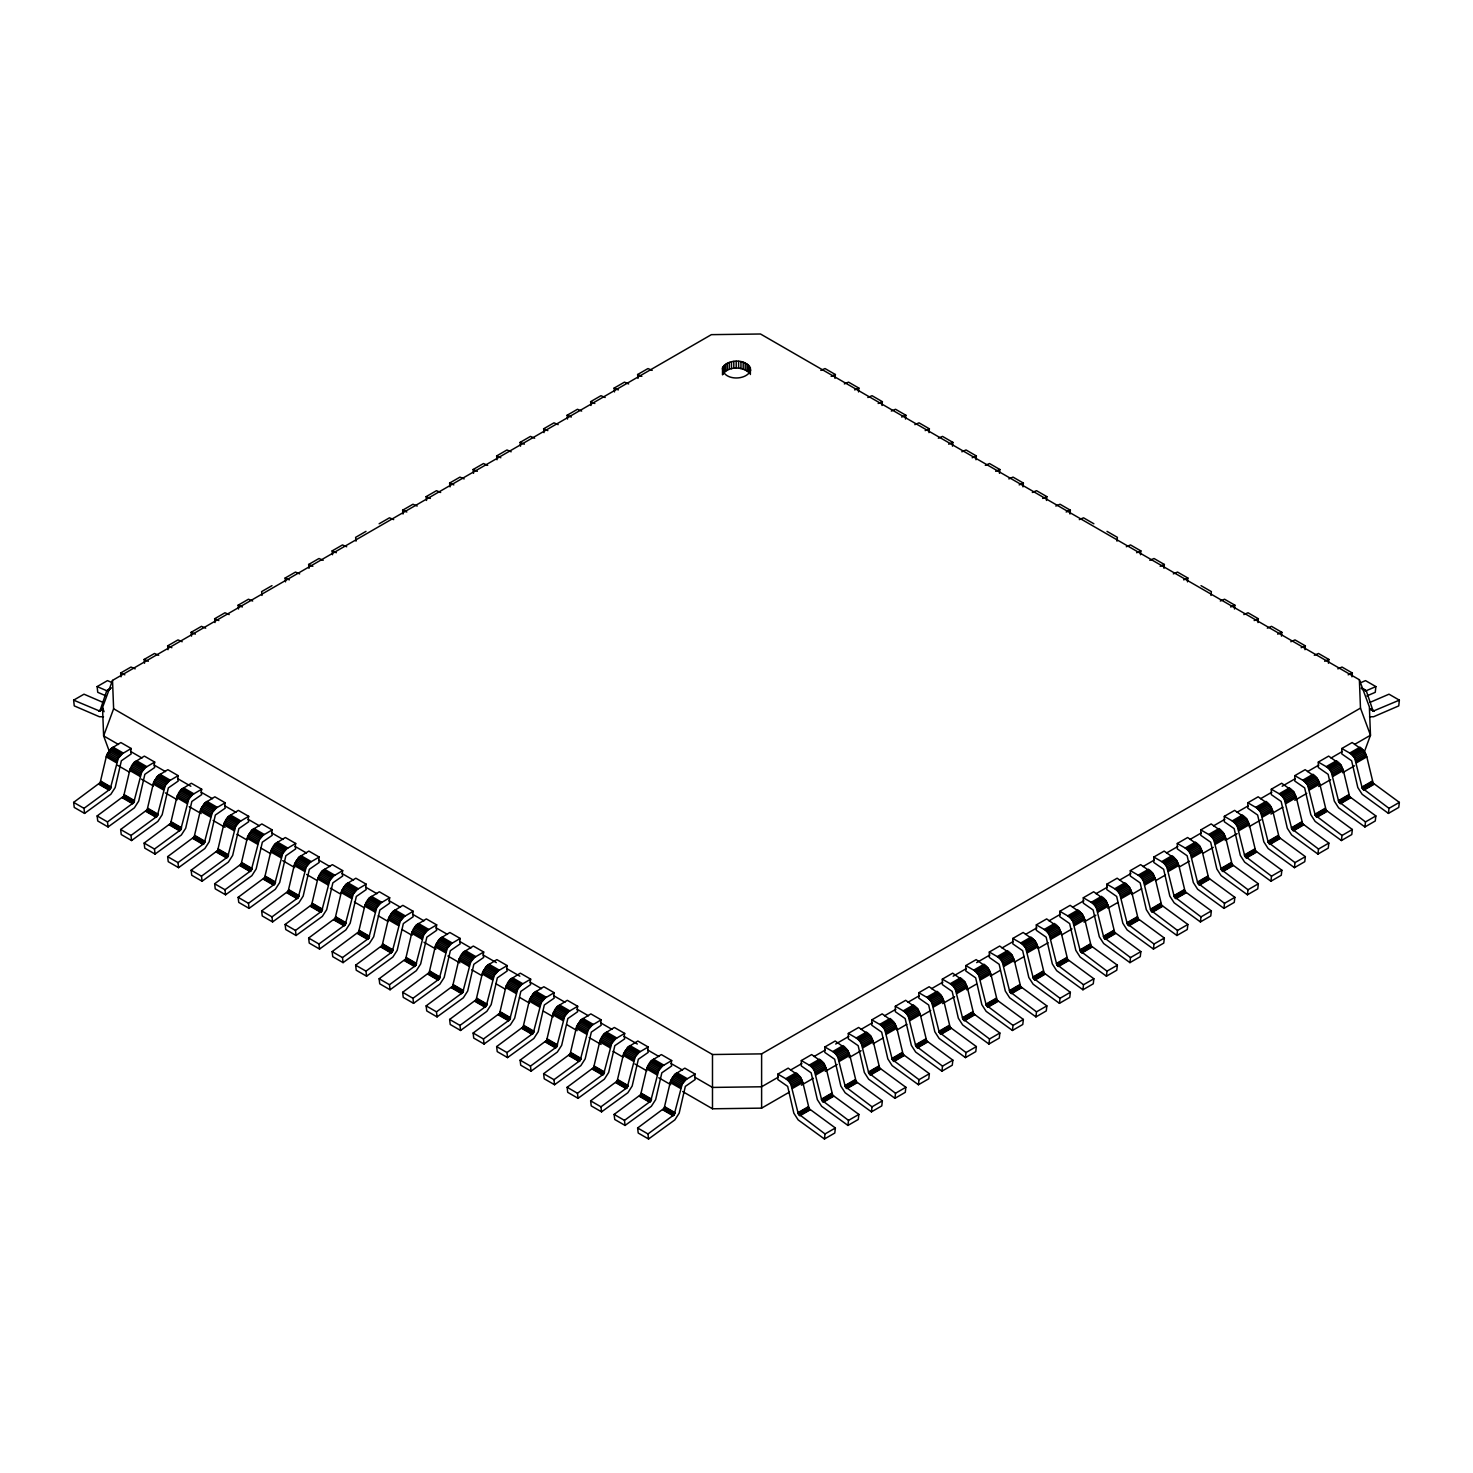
<?xml version="1.0" encoding="UTF-8"?>
<svg xmlns="http://www.w3.org/2000/svg" width="1473" height="1473" viewBox="0 0 1473 1473"><rect width="100%" height="100%" fill="white"/><g stroke="black" fill="none" stroke-linecap="round" stroke-linejoin="round"><path stroke-width="1.5" d="M789.473 1092.064L761.615 1108.138L712.49 1108.782L712.49 1054.521L113.624 708.752L112.519 680.397L711.385 334.647L760.51 334.003L1359.376 679.753L1369.374 706.893L1370.479 735.248L1364.329 751.948M834.97 378.358L835.375 374.529L825.027 368.563L820.829 370.386M858.483 391.928L858.869 388.099L848.522 382.133L844.342 383.937M881.977 405.48L882.364 401.669L872.034 395.703L867.836 397.507M905.472 419.05L905.858 415.239L895.529 409.273L891.331 411.077M928.966 432.62L929.371 428.809L919.023 422.843L914.825 424.647M952.479 446.19L952.865 442.379L942.517 436.395L938.338 438.218M975.973 459.76L976.36 455.949L966.03 449.965L961.832 451.788M999.467 473.33L999.854 469.5L989.525 463.535L985.327 465.358M1022.962 486.882L1023.367 483.07L1013.019 477.105L1008.839 478.909M1046.474 500.452L1046.861 496.64L1036.513 490.675L1032.334 492.479M1069.969 514.022L1070.355 510.21L1060.026 504.245L1055.828 506.049M1116.976 541.162L1117.363 537.35L1107.015 531.366M1140.47 554.732L1140.857 550.902L1130.509 544.936L1126.329 546.759M1163.965 568.302L1164.351 564.472L1154.022 558.506L1149.824 560.311M1187.459 581.853L1187.864 578.042L1177.516 572.076L1173.318 573.881M1210.972 595.423L1211.358 591.612L1201.011 585.646M1234.466 608.993L1234.853 605.182L1224.523 599.216L1220.325 601.021M1257.96 622.563L1258.347 618.752L1248.018 612.768L1243.82 614.591M1281.455 636.133L1281.86 632.322L1271.512 626.338L1267.314 628.161M1304.968 649.703L1305.354 645.874L1295.006 639.908L1290.827 641.731M1328.462 663.255L1328.849 659.444L1318.519 653.478L1314.321 655.282M1351.956 676.825L1352.343 673.014L1342.013 667.048L1337.815 668.852M1361.328 682.422L1365.508 680.618L1375.856 686.584L1375.266 692.31L1366.889 695.919M1370.148 702.326L1389.002 694.188L1399.35 700.154L1398.761 705.88L1373.609 716.743L1369.503 716.78M824.438 1138.997L825.027 1133.952L835.375 1127.987L809.137 1108.709L802.84 1082.452L800.299 1076.781L788.165 1068.146L777.836 1074.13L777.836 1079.543L787.668 1086.393L793.837 1113.165L798.145 1119.885L824.438 1138.997L834.786 1133.032L835.375 1127.987M847.932 1125.427L848.522 1120.382L858.869 1114.417L832.65 1095.139L826.335 1068.882L823.794 1063.211L811.66 1054.576L801.33 1060.56L801.33 1065.973L811.163 1072.823L817.331 1099.595L821.658 1106.315L847.932 1125.427L858.28 1119.462L858.869 1114.417M871.445 1111.857L872.034 1106.812L882.364 1100.847L856.144 1081.569L849.829 1055.312L847.288 1049.641L835.173 1041.024L824.825 1046.99L824.825 1052.422L834.657 1059.253L840.825 1086.024L845.152 1092.763L871.445 1111.857L881.775 1105.892L882.364 1100.847M894.94 1098.306L895.529 1093.261L905.858 1087.277L879.639 1067.999L873.342 1041.761L870.801 1036.071L858.667 1027.454L848.319 1033.42L848.319 1038.852L858.17 1045.683L864.338 1072.454L868.647 1079.193L894.94 1098.306L905.287 1092.322L905.858 1087.277M918.434 1084.736L919.023 1079.691L929.371 1073.707L903.133 1054.429L896.836 1028.191L894.295 1022.501L882.161 1013.884L871.832 1019.85L871.832 1025.282L881.664 1032.131L887.832 1058.884L892.141 1065.623L918.434 1084.736L928.782 1078.77L929.371 1073.707M941.928 1071.166L942.517 1066.121L952.865 1060.155L926.646 1040.859L920.33 1014.621L917.789 1008.931L905.674 1000.314L895.326 1006.28L895.326 1011.712L905.159 1018.561L911.327 1045.314L915.654 1052.053L941.928 1071.166L952.276 1065.2L952.865 1060.155M965.441 1057.596L966.03 1052.551L976.36 1046.585L950.14 1027.307L943.843 1001.051L941.302 995.38L929.168 986.744L918.821 992.71L918.821 998.142L928.671 1004.991L934.821 1031.763L939.148 1038.483L965.441 1057.596L975.77 1051.63L976.36 1046.585M988.935 1044.026L989.525 1038.981L999.854 1033.015L973.635 1013.737L967.338 987.481L964.797 981.81L952.663 973.174L942.315 979.158L942.315 984.572L952.166 991.421L958.334 1018.193L962.642 1024.913L988.935 1044.026L999.283 1038.06L999.854 1033.015M1012.43 1030.456L1013.019 1025.411L1023.367 1019.445L997.129 1000.167L990.832 973.911L988.291 968.24L976.157 959.623L965.828 965.588L965.828 971.002L975.66 977.851L981.828 1004.623L986.137 1011.343L1012.43 1030.456L1022.778 1024.49L1023.367 1019.445M1035.942 1016.904L1036.513 1011.841L1046.861 1005.875L1020.642 986.597L1014.326 960.359L1011.785 954.67L999.67 946.053L989.322 952.018L989.322 957.45L999.154 964.281L1005.322 991.053L1009.649 997.792L1035.942 1016.904L1046.272 1010.92L1046.861 1005.875M1059.437 1003.334L1060.026 998.289L1070.355 992.305L1044.136 973.027L1037.839 946.789L1035.298 941.1L1023.164 932.483L1012.816 938.448L1012.816 943.88L1022.667 950.711L1028.817 977.483L1033.144 984.222L1059.437 1003.334L1069.766 997.35L1070.355 992.305M1082.931 989.764L1083.52 984.719L1093.868 978.753L1067.63 959.457L1061.333 933.219L1058.792 927.53L1046.659 918.913L1036.329 924.878L1036.329 930.31L1046.161 937.159L1052.33 963.913L1056.638 970.652L1082.931 989.764L1093.279 983.798L1093.868 978.753M1106.426 976.194L1107.015 971.149L1117.363 965.183L1091.143 945.905L1084.828 919.649L1082.287 913.96L1070.153 905.343L1059.823 911.308L1059.823 916.74L1069.656 923.589L1075.824 950.343L1080.151 957.082L1106.426 976.194L1116.773 970.228L1117.363 965.183M1129.938 962.624L1130.509 957.579L1140.857 951.613L1114.638 932.335L1108.322 906.079L1105.781 900.408L1093.666 891.773L1083.318 897.757L1083.318 903.17L1093.15 910.019L1099.318 936.791L1103.645 943.512L1129.938 962.624L1140.268 956.658L1140.857 951.613M1153.433 949.054L1154.022 944.009L1164.351 938.043L1138.132 918.765L1131.835 892.509L1129.294 886.838L1117.16 878.203L1106.812 884.187L1106.812 889.6L1116.663 896.449L1122.831 923.221L1127.14 929.942L1153.433 949.054L1163.762 943.088L1164.351 938.043M1176.927 935.484L1177.516 930.439L1187.864 924.473L1161.626 905.195L1155.329 878.939L1152.788 873.268L1140.654 864.651L1130.325 870.617L1130.325 876.048L1140.157 882.879L1146.325 909.651L1150.634 916.39L1176.927 935.484L1187.275 929.518L1187.864 924.473M1200.421 921.932L1201.011 916.887L1211.358 910.903L1185.139 891.625L1178.823 865.388L1176.283 859.698L1164.149 851.081L1153.819 857.047L1153.819 862.478L1163.652 869.309L1169.82 896.081L1174.147 902.82L1200.421 921.932L1210.769 915.948L1211.358 910.903M1223.934 908.362L1224.523 903.317L1234.853 897.333L1208.633 878.055L1202.318 851.817L1199.777 846.128L1187.661 837.511L1177.314 843.477L1177.314 848.908L1187.146 855.758L1193.314 882.511L1197.641 889.25L1223.934 908.362L1234.264 902.397L1234.853 897.333M1247.428 894.792L1248.018 889.747L1258.347 883.782L1232.128 864.485L1225.831 838.247L1223.29 832.558L1211.156 823.941L1200.808 829.907L1200.808 835.338L1210.659 842.188L1216.827 868.941L1221.135 875.68L1247.428 894.792L1257.776 888.827L1258.347 883.782M1270.923 881.222L1271.512 876.177L1281.86 870.212L1255.622 850.934L1249.325 824.677L1246.784 819.006L1234.65 810.371L1224.321 816.337L1224.321 821.768L1234.153 828.618L1240.321 855.39L1244.63 862.11L1270.923 881.222L1281.271 875.257L1281.86 870.212M1294.436 867.652L1295.006 862.607L1305.354 856.642L1279.135 837.364L1272.819 811.107L1270.278 805.436L1258.163 796.801L1247.815 802.785L1247.815 808.198L1257.647 815.048L1263.816 841.819L1268.143 848.54L1294.436 867.652L1304.765 861.687L1305.354 856.642M1317.93 854.082L1318.519 849.037L1328.849 843.072L1302.629 823.794L1296.332 797.537L1293.791 791.866L1281.657 783.249L1271.309 789.215L1271.309 794.628L1281.16 801.478L1287.31 828.249L1291.637 834.97L1317.93 854.082L1328.259 848.117L1328.849 843.072M1341.424 840.531L1342.013 835.467L1352.343 829.502L1326.123 810.224L1319.826 783.986L1317.285 778.296L1305.152 769.679L1294.822 775.645L1294.822 781.077L1304.655 787.908L1310.823 814.679L1315.131 821.418L1341.424 840.531L1351.772 834.547L1352.343 829.502M1364.919 826.961L1365.508 821.916L1375.856 815.932L1349.618 796.654L1343.321 770.416L1340.78 764.726L1328.646 756.109L1318.317 762.075L1318.317 767.507L1328.149 774.338L1334.317 801.109L1338.626 807.848L1364.919 826.961L1375.266 820.977L1375.856 815.932M1388.431 813.391L1389.002 808.346L1399.35 802.38L1373.131 783.084L1366.815 756.846L1364.274 751.156L1352.159 742.539L1341.811 748.505L1341.811 753.937L1351.643 760.786L1357.811 787.539L1362.138 794.278L1388.431 813.391L1398.761 807.425L1399.35 802.38M130.692 751.506L131.189 748.505L120.841 742.539L110.714 748.8L106.59 755.391L100.164 782.623L73.65 802.38L74.239 807.425L84.569 813.391L110.862 794.278L115.189 787.539L121.357 760.786L131.189 753.937L130.692 751.506L141.96 758.024M154.186 765.076L154.683 762.075L144.354 756.109L134.209 762.37L130.084 768.961L123.677 796.193L97.144 815.932L97.734 820.977L108.081 826.961L134.374 807.848L138.683 801.109L144.851 774.338L154.683 767.507L154.186 765.076L165.473 771.594M177.681 778.646L178.178 775.645L167.848 769.679L157.721 775.94L153.579 782.531L147.171 809.763L120.657 829.502L121.228 834.547L131.576 840.531L157.869 821.418L162.177 814.679L168.345 787.908L178.178 781.077L177.681 778.646L190.846 786.251M201.193 792.216L201.691 789.215L191.343 783.249L181.216 789.51L177.073 796.101L170.665 823.333L144.151 843.072L144.741 848.117L155.07 854.082L181.363 834.97L185.69 828.249L191.84 801.478L201.691 794.628L201.193 792.216L212.462 798.716M224.688 805.786L225.185 802.785L214.837 796.801L204.71 803.08L200.586 809.653L194.16 836.903L167.646 856.642L168.235 861.687L178.564 867.652L204.857 848.54L209.184 841.819L215.353 815.048L225.185 808.198L224.688 805.786L235.975 812.286M248.182 819.338L248.679 816.337L238.35 810.371L228.205 816.65L224.08 823.223L217.673 850.473L191.14 870.212L191.729 875.257L202.077 881.222L228.37 862.11L232.679 855.39L238.847 828.618L248.679 821.768L248.182 819.338L259.469 825.856M271.676 832.908L272.192 829.907L261.844 823.941L251.717 830.201L247.574 836.793L241.167 864.025L214.653 883.782L215.224 888.827L225.572 894.792L251.865 875.68L256.173 868.941L262.341 842.188L272.192 835.338L271.676 832.908L282.963 839.426M295.189 846.478L295.686 843.477L285.339 837.511L275.212 843.771L271.087 850.363L264.661 877.595L238.147 897.333L238.736 902.397L249.066 908.362L275.359 889.25L279.686 882.511L285.854 855.758L295.686 848.908L295.189 846.478L306.458 852.996M318.684 860.048L319.181 857.047L308.851 851.081L298.706 857.341L294.582 863.933L288.174 891.165L261.642 910.903L262.231 915.948L272.579 921.932L298.853 902.82L303.18 896.081L309.348 869.309L319.181 862.478L318.684 860.048L329.97 866.566M342.178 873.618L342.675 870.617L332.346 864.651L322.2 870.911L318.076 877.503L311.668 904.735L285.136 924.473L285.725 929.518L296.073 935.484L322.366 916.39L326.675 909.651L332.843 882.879L342.675 876.048L342.178 873.618L353.465 880.136M365.672 887.188L366.188 884.187L355.84 878.203L345.713 884.481L341.57 891.055L335.163 918.305L308.649 938.043L309.238 943.088L319.567 949.054L345.86 929.942L350.169 923.221L356.337 896.449L366.188 889.6L365.672 887.188L376.959 893.688M389.185 900.758L389.682 897.757L379.334 891.773L369.207 898.051L365.083 904.625L358.657 931.875L332.143 951.613L332.732 956.658L343.062 962.624L369.355 943.512L373.682 936.791L379.85 910.019L389.682 903.17L389.185 900.758L400.453 907.258M412.679 914.31L413.177 911.308L402.847 905.343L392.702 911.603L388.577 918.195L382.17 945.427L355.637 965.183L356.227 970.228L366.574 976.194L392.849 957.082L397.176 950.343L403.344 923.589L413.177 916.74L412.679 914.31L423.966 920.828M436.174 927.88L436.671 924.878L426.341 918.913L416.215 925.173L412.072 931.765L405.664 958.997L379.132 978.753L379.721 983.798L390.069 989.764L416.362 970.652L420.67 963.913L426.839 937.159L436.671 930.31L436.174 927.88L447.461 934.398M459.686 941.45L460.184 938.448L449.836 932.483L439.709 938.743L435.566 945.335L429.159 972.567L402.645 992.305L403.234 997.35L413.563 1003.334L439.856 984.222L444.183 977.483L450.333 950.711L460.184 943.88L459.686 941.45L470.955 947.968M483.181 955.02L483.678 952.018L473.33 946.053L463.203 952.313L459.079 958.905L452.653 986.137L426.139 1005.875L426.728 1010.92L437.058 1016.904L463.351 997.792L467.678 991.053L473.846 964.281L483.678 957.45L483.181 955.02L496.346 962.624M506.675 968.59L507.172 965.588L496.843 959.623L486.698 965.883L482.573 972.475L476.166 999.707L449.633 1019.445L450.222 1024.49L460.57 1030.456L486.863 1011.343L491.172 1004.623L497.34 977.851L507.172 971.002L506.675 968.59L519.84 976.176M530.17 982.16L530.667 979.158L520.337 973.174L510.21 979.453L506.068 986.026L499.66 1013.277L473.146 1033.015L473.717 1038.06L484.065 1044.026L510.358 1024.913L514.666 1018.193L520.834 991.421L530.667 984.572L530.17 982.16L541.456 988.659M553.682 995.711L554.179 992.71L543.832 986.744L533.705 993.023L529.562 999.596L523.154 1026.847L496.64 1046.585L497.23 1051.63L507.559 1057.596L533.852 1038.483L538.179 1031.763L544.329 1004.991L554.179 998.142L553.682 995.711L564.951 1002.229M577.177 1009.281L577.674 1006.28L567.326 1000.314L557.199 1006.575L553.075 1013.166L546.649 1040.398L520.135 1060.155L520.724 1065.2L531.072 1071.166L557.346 1052.053L561.673 1045.314L567.841 1018.561L577.674 1011.712L577.177 1009.281L588.464 1015.799M600.671 1022.851L601.168 1019.85L590.839 1013.884L580.693 1020.145L576.569 1026.736L570.161 1053.968L543.629 1073.707L544.218 1078.77L554.566 1084.736L580.859 1065.623L585.168 1058.884L591.336 1032.131L601.168 1025.282L600.671 1022.851L611.958 1029.369M624.165 1036.421L624.681 1033.42L614.333 1027.454L604.206 1033.715L600.063 1040.306L593.656 1067.538L567.142 1087.277L567.713 1092.322L578.06 1098.306L604.353 1079.193L608.662 1072.454L614.83 1045.683L624.681 1038.852L624.165 1036.421L637.33 1044.026M647.678 1049.991L648.175 1046.99L637.827 1041.024L627.701 1047.285L623.576 1053.876L617.15 1081.108L590.636 1100.847L591.225 1105.892L601.555 1111.857L627.848 1092.763L632.175 1086.024L638.343 1059.253L648.175 1052.422L647.678 1049.991L658.947 1056.509M671.172 1063.561L671.67 1060.56L661.34 1054.576L651.195 1060.855L647.07 1067.428L640.663 1094.678L614.131 1114.417L614.72 1119.462L625.068 1125.427L651.342 1106.315L655.669 1099.595L661.837 1072.823L671.67 1065.973L671.172 1063.561L682.459 1070.061M694.667 1077.131L695.164 1074.13L684.835 1068.146L674.689 1074.425L670.565 1080.998L664.157 1108.248L637.625 1127.987L638.214 1133.032L648.562 1138.997L674.855 1119.885L679.163 1113.165L685.332 1086.393L695.164 1079.543L694.667 1077.131L712.49 1087.424L761.615 1086.779L778.333 1077.131M722.506 367.955C722.746 380.678 746.406 381.065 750.659 370.386C748.892 358.473 727.772 358.362 722.506 367.955L722.506 374.842C727.828 366.004 742.797 366.133 749.61 373.185L749.61 366.28M84.569 813.391L83.998 808.346L110.217 789.068L118.208 758.485L122.149 753.826L131.189 748.505M108.081 826.961L107.492 821.916L133.712 802.619L141.703 772.055L145.643 767.396L154.683 762.075M131.576 840.531L130.987 835.467L157.206 816.189L165.215 785.625L169.156 780.966L178.178 775.645M155.07 854.082L154.481 849.037L180.719 829.759L188.71 799.176L192.65 794.536L201.691 789.215M178.564 867.652L177.994 862.607L204.213 843.329L212.204 812.746L216.144 808.106L225.185 802.785M202.077 881.222L201.488 876.177L227.707 856.899L235.698 826.316L239.657 821.658L248.679 816.337M225.572 894.792L224.982 889.747L251.202 870.469L259.211 839.886L263.151 835.228L272.192 829.907M249.066 908.362L248.477 903.317L274.714 884.039L282.706 853.456L286.646 848.798L295.686 843.477M272.579 921.932L271.989 916.887L298.209 897.591L306.2 867.026L310.14 862.368L319.181 857.047M296.073 935.484L295.484 930.439L321.703 911.161L329.713 880.596L333.653 875.938L342.675 870.617M319.567 949.054L318.978 944.009L345.216 924.731L353.207 894.148L357.147 889.508L366.188 884.187M343.062 962.624L342.491 957.579L368.71 938.301L376.701 907.718L380.642 903.078L389.682 897.757M366.574 976.194L365.985 971.149L392.205 951.871L400.196 921.288L404.136 916.629L413.177 911.308M390.069 989.764L389.48 984.719L415.699 965.441L423.708 934.858L427.649 930.2L436.671 924.878M413.563 1003.334L412.974 998.289L439.212 978.993L447.203 948.428L451.143 943.77L460.184 938.448M437.058 1016.904L436.487 1011.841L462.706 992.563L470.697 961.998L474.637 957.34L483.678 952.018M460.57 1030.456L459.981 1025.411L486.2 1006.133L494.191 975.549L498.132 970.91L507.172 965.588M484.065 1044.026L483.475 1038.981L509.695 1019.703L517.704 989.12L521.645 984.48L530.667 979.158M507.559 1057.596L506.97 1052.551L533.208 1033.273L541.199 1002.69L545.139 998.031L554.179 992.71M531.072 1071.166L530.483 1066.121L556.702 1046.843L564.693 1016.26L568.633 1011.601L577.674 1006.28M554.566 1084.736L553.977 1079.691L580.196 1060.413L588.187 1029.83L592.146 1025.171L601.168 1019.85M578.06 1098.306L577.471 1093.261L603.691 1073.964L611.7 1043.4L615.64 1038.741L624.681 1033.42M601.555 1111.857L600.966 1106.812L627.203 1087.534L635.194 1056.97L639.135 1052.311L648.175 1046.99M625.068 1125.427L624.478 1120.382L650.698 1101.104L658.689 1070.521L662.629 1065.881L671.67 1060.56M648.562 1138.997L647.973 1133.952L674.192 1114.674L682.202 1084.091L686.142 1079.451L695.164 1074.13M109.775 752.593L103.626 735.892L102.521 707.537L112.519 680.397M113.624 708.752L103.626 735.892L118.484 744.473M111.322 687.817L106.59 691.205L99.869 711.146L73.65 700.154L74.239 705.88L99.391 716.743L103.497 716.78M73.65 700.154L83.998 694.188L102.852 702.326M106.111 695.919L97.734 692.31L97.144 686.584L107.492 680.618L111.672 682.422M121.044 676.825L120.657 673.014L130.987 667.048L135.185 668.852M144.538 663.255L144.151 659.444L154.481 653.478L158.679 655.282M168.032 649.703L167.646 645.874L177.994 639.908L182.173 641.731M191.545 636.133L191.14 632.322L201.488 626.338L205.686 628.161M215.04 622.563L214.653 618.752L224.982 612.768L229.18 614.591M238.534 608.993L238.147 605.182L248.477 599.216L252.675 601.021M271.989 585.646L261.642 591.612L262.028 595.423M285.541 581.853L285.136 578.042L295.484 572.076L299.682 573.881M309.035 568.302L308.649 564.472L318.978 558.506L323.176 560.311M332.53 554.732L332.143 550.902L342.491 544.936L346.671 546.759M365.985 531.366L355.637 537.35L356.024 541.162M379.132 523.78L389.48 517.815L393.678 519.619M403.031 514.022L402.645 510.21L412.974 504.245L417.172 506.049M426.526 500.452L426.139 496.64L436.487 490.675L440.666 492.479M450.038 486.882L449.633 483.07L459.981 477.105L464.161 478.909M473.533 473.33L473.146 469.5L483.475 463.535L487.673 465.358M497.027 459.76L496.64 455.949L506.97 449.965L511.168 451.788M520.521 446.19L520.135 442.379L530.483 436.395L534.662 438.218M544.034 432.62L543.629 428.809L553.977 422.843L558.175 424.647M567.528 419.05L567.142 415.239L577.471 409.273L581.669 411.077M591.023 405.48L590.636 401.669L600.966 395.703L605.164 397.507M614.517 391.928L614.131 388.099L624.478 382.133L628.658 383.937M638.03 378.358L637.625 374.529L647.973 368.563L652.171 370.386M107.161 690.395L110.604 688.407M106.59 691.205L110.033 689.198M98.801 711.017L102.245 709.029M99.188 711.146L102.631 709.157M99.538 711.183L102.981 709.194M712.49 1054.521L761.615 1053.876L1360.481 708.108L1359.376 679.753M790.541 1070.061L801.828 1063.561M814.053 1056.509L825.322 1049.991M835.67 1044.026L848.835 1036.421M861.042 1029.369L872.329 1022.851M884.536 1015.799L895.823 1009.281M908.049 1002.229L919.318 995.711M931.544 988.659L942.83 982.16M953.16 976.176L966.325 968.59M976.654 962.624L989.819 955.02M1002.045 947.968L1013.314 941.45M1025.539 934.398L1036.826 927.88M1049.034 920.828L1060.321 914.31M1072.547 907.258L1083.815 900.758M1096.041 893.688L1107.328 887.188M1119.535 880.136L1130.822 873.618M1143.03 866.566L1154.316 860.048M1166.542 852.996L1177.811 846.478M1190.037 839.426L1201.324 832.908M1213.531 825.856L1224.818 819.338M1237.025 812.286L1248.312 805.786M1260.538 798.716L1271.807 792.216M1282.154 786.251L1295.319 778.646M1307.527 771.594L1318.814 765.076M1331.04 758.024L1342.308 751.506M1354.626 744.399L1370.479 735.248L1360.481 708.108M777.836 1074.13L785.735 1078.696L796.083 1072.712M801.33 1060.56L809.229 1065.126L819.577 1059.142M824.825 1046.99L832.742 1051.556L843.072 1045.591M848.319 1033.42L856.236 1037.986L866.584 1032.021M871.832 1019.85L879.731 1024.416L890.079 1018.451M895.326 1006.28L903.244 1010.846L913.573 1004.881M918.821 992.71L926.738 997.276L937.067 991.311M942.315 979.158L950.232 983.725L960.58 977.741M965.828 965.588L973.727 970.155L984.074 964.189M989.322 952.018L997.239 956.585L1007.569 950.619M1012.816 938.448L1020.734 943.015L1031.063 937.049M1036.329 924.878L1044.228 929.445L1054.576 923.479M1059.823 911.308L1067.722 915.875L1078.07 909.909M1083.318 897.757L1091.235 902.323L1101.565 896.339M1106.812 884.187L1114.73 888.753L1125.077 882.769M1130.325 870.617L1138.224 875.183L1148.572 869.217M1153.819 857.047L1161.718 861.613L1172.066 855.647M1177.314 843.477L1185.231 848.043L1195.56 842.077M1200.808 829.907L1208.725 834.473L1219.073 828.507M1224.321 816.337L1232.22 820.903L1242.568 814.937M1247.815 802.785L1255.733 807.351L1266.062 801.367M1271.309 789.215L1279.227 793.781L1289.556 787.816M1294.822 775.645L1302.721 780.211L1313.069 774.246M1318.317 762.075L1326.216 766.641L1336.563 760.676M1341.811 748.505L1349.728 753.071L1360.058 747.106M785.735 1078.696L786.858 1079.451L797.206 1073.467M809.229 1065.126L810.371 1065.881L820.7 1059.897M832.742 1051.556L833.865 1052.311L844.195 1046.346M856.236 1037.986L857.36 1038.741L867.707 1032.776M879.731 1024.416L880.854 1025.171L891.202 1019.206M903.244 1010.846L904.367 1011.601L914.696 1005.636M926.738 997.276L927.861 998.031L938.209 992.065M950.232 983.725L951.355 984.48L961.703 978.495M973.727 970.155L974.868 970.91L985.198 964.944M997.239 956.585L998.363 957.34L1008.692 951.374M1020.734 943.015L1021.857 943.77L1032.205 937.804M1044.228 929.445L1045.351 930.2L1055.699 924.234M1067.722 915.875L1068.864 916.629L1079.193 910.664M1091.235 902.323L1092.358 903.078L1102.688 897.094M1114.73 888.753L1115.853 889.508L1126.201 883.524M1138.224 875.183L1139.347 875.938L1149.695 869.972M1161.718 861.613L1162.86 862.368L1173.189 856.402M1185.231 848.043L1186.354 848.798L1196.684 842.832M1208.725 834.473L1209.849 835.228L1220.196 829.262M1232.22 820.903L1233.343 821.658L1243.691 815.692M1255.733 807.351L1256.856 808.106L1267.185 802.122M1279.227 793.781L1280.35 794.536L1290.698 788.571M1302.721 780.211L1303.844 780.966L1314.192 775.001M1326.216 766.641L1327.357 767.396L1337.687 761.431M1349.728 753.071L1350.851 753.826L1361.181 747.861M786.858 1079.451L787.963 1080.39L798.311 1074.425M810.371 1065.881L811.457 1066.82L821.805 1060.855M833.865 1052.311L834.97 1053.25L845.299 1047.285M857.36 1038.741L858.464 1039.68L868.794 1033.715M880.854 1025.171L881.959 1026.11L892.307 1020.145M904.367 1011.601L905.453 1012.559L915.801 1006.575M927.861 998.031L928.966 998.989L939.295 993.023M951.355 984.48L952.46 985.419L962.79 979.453M974.868 970.91L975.955 971.849L986.302 965.883M998.363 957.34L999.449 958.279L1009.797 952.313M1021.857 943.77L1022.962 944.709L1033.291 938.743M1045.351 930.2L1046.456 931.157L1056.785 925.173M1068.864 916.629L1069.95 917.587L1080.298 911.603M1092.358 903.078L1093.445 904.017L1103.793 898.051M1115.853 889.508L1116.957 890.447L1127.287 884.481M1139.347 875.938L1140.452 876.877L1150.8 870.911M1162.86 862.368L1163.946 863.307L1174.294 857.341M1186.354 848.798L1187.459 849.737L1197.788 843.771M1209.849 835.228L1210.953 836.185L1221.283 830.201M1233.343 821.658L1234.448 822.615L1244.795 816.65M1256.856 808.106L1257.942 809.045L1268.29 803.08M1280.35 794.536L1281.455 795.475L1291.784 789.51M1303.844 780.966L1304.949 781.905L1315.279 775.94M1327.357 767.396L1328.443 768.335L1338.791 762.37M1350.851 753.826L1351.938 754.784L1362.286 748.8M787.963 1080.39L788.994 1081.495L799.342 1075.529M811.457 1066.82L812.507 1067.925L822.836 1061.959M834.97 1053.25L836.001 1054.355L846.349 1048.389M858.464 1039.68L859.495 1040.803L869.843 1034.819M881.959 1026.11L883.008 1027.233L893.338 1021.249M905.453 1012.559L906.503 1013.663L916.832 1007.698M928.966 998.989L929.997 1000.093L940.345 994.128M952.46 985.419L953.491 986.523L963.839 980.558M975.955 971.849L977.004 972.953L987.333 966.988M999.449 958.279L1000.498 959.383L1010.828 953.418M1022.962 944.709L1023.993 945.832L1034.341 939.848M1046.456 931.157L1047.487 932.262L1057.835 926.296M1069.95 917.587L1071 918.692L1081.329 912.726M1093.445 904.017L1094.494 905.122L1104.824 899.156M1116.957 890.447L1117.989 891.552L1128.336 885.586M1140.452 876.877L1141.483 877.982L1151.831 872.016M1163.946 863.307L1164.996 864.43L1175.325 858.446M1187.459 849.737L1188.49 850.86L1198.838 844.876M1210.953 836.185L1211.984 837.29L1222.332 831.324M1234.448 822.615L1235.497 823.72L1245.827 817.754M1257.942 809.045L1258.992 810.15L1269.321 804.184M1281.455 795.475L1282.486 796.58L1292.834 790.614M1304.949 781.905L1305.98 783.01L1316.328 777.044M1328.443 768.335L1329.493 769.458L1339.822 763.474M1351.938 754.784L1352.987 755.888L1363.317 749.923M788.994 1081.495L789.951 1082.747L800.299 1076.781M812.507 1067.925L813.464 1069.177L823.794 1063.211M836.001 1054.355L836.959 1055.607L847.288 1049.641M859.495 1040.803L860.453 1042.037L870.801 1036.071M883.008 1027.233L883.947 1028.467L894.295 1022.501M906.503 1013.663L907.46 1014.915L917.789 1008.931M929.997 1000.093L930.954 1001.345L941.302 995.38M953.491 986.523L954.449 987.775L964.797 981.81M977.004 972.953L977.962 974.205L988.291 968.24M1000.498 959.383L1001.456 960.635L1011.785 954.67M1023.993 945.832L1024.95 947.065L1035.298 941.1M1047.487 932.262L1048.445 933.495L1058.792 927.53M1071 918.692L1071.957 919.944L1082.287 913.96M1094.494 905.122L1095.452 906.374L1105.781 900.408M1117.989 891.552L1118.946 892.804L1129.294 886.838M1141.483 877.982L1142.44 879.234L1152.788 873.268M1164.996 864.43L1165.953 865.664L1176.283 859.698M1188.49 850.86L1189.447 852.094L1199.777 846.128M1211.984 837.29L1212.942 838.542L1223.29 832.558M1235.497 823.72L1236.436 824.972L1246.784 819.006M1258.992 810.15L1259.949 811.402L1270.278 805.436M1282.486 796.58L1283.443 797.832L1293.791 791.866M1305.98 783.01L1306.938 784.262L1317.285 778.296M1329.493 769.458L1330.45 770.692L1340.78 764.726M1352.987 755.888L1353.945 757.122L1364.274 751.156M825.027 1133.952L798.256 1113.717L790.798 1084.091L801.146 1078.126M848.522 1120.382L821.75 1100.165L814.311 1070.521L824.641 1064.556M872.034 1106.812L845.263 1086.595L837.806 1056.97L848.153 1050.986M895.529 1093.261L868.757 1073.025L861.3 1043.4L871.648 1037.415M919.023 1079.691L892.251 1059.455L884.813 1029.83L895.142 1023.864M942.517 1066.121L915.746 1045.885L908.307 1016.26L918.636 1010.294M966.03 1052.551L939.258 1032.315L931.801 1002.69L942.149 996.724M989.525 1038.981L962.753 1018.745L955.296 989.12L965.644 983.154M1013.019 1025.411L986.247 1005.194L978.809 975.549L989.138 969.584M1036.513 1011.841L1009.741 991.624L1002.303 961.998L1012.632 956.014M1060.026 998.289L1033.254 978.054L1025.797 948.428L1036.145 942.462M1083.52 984.719L1056.749 964.484L1049.292 934.858L1059.639 928.892M1107.015 971.149L1080.243 950.914L1072.804 921.288L1083.134 915.322M1130.509 957.579L1103.756 937.344L1096.299 907.718L1106.628 901.752M1154.022 944.009L1127.25 923.792L1119.793 894.148L1130.141 888.182M1177.516 930.439L1150.744 910.222L1143.287 880.596L1153.635 874.612M1201.011 916.887L1174.239 896.652L1166.8 867.026L1177.13 861.042M1224.523 903.317L1197.752 883.082L1190.294 853.456L1200.642 847.491M1248.018 889.747L1221.246 869.512L1213.789 839.886L1224.137 833.921M1271.512 876.177L1244.74 855.942L1237.302 826.316L1247.631 820.351M1295.006 862.607L1268.235 842.372L1260.796 812.746L1271.125 806.781M1318.519 849.037L1291.747 828.82L1284.29 799.176L1294.638 793.211M1342.013 835.467L1315.242 815.25L1307.785 785.625L1318.132 779.64M1365.508 821.916L1338.736 801.68L1331.297 772.055L1341.627 766.089M1389.002 808.346L1362.23 788.11L1354.792 758.485L1365.121 752.519M791.517 1085.509L801.864 1079.543M815.029 1071.957L825.359 1065.973M838.524 1058.387L848.871 1052.422M862.018 1044.817L872.366 1038.852M885.512 1031.247L895.86 1025.282M909.025 1017.677L919.355 1011.712M932.519 1004.107L942.867 998.142M956.014 990.556L966.362 984.572M979.527 976.986L989.856 971.002M1003.021 963.416L1013.35 957.45M1026.515 949.846L1036.863 943.88M1050.01 936.276L1060.357 930.31M1073.522 922.706L1083.852 916.74M1097.017 909.136L1107.346 903.17M1120.511 895.584L1130.859 889.6M1144.005 882.014L1154.353 876.048M1167.518 868.444L1177.848 862.478M1191.013 854.874L1201.36 848.908M1214.507 841.304L1224.855 835.338M1238.02 827.734L1248.349 821.768M1261.514 814.182L1271.843 808.198M1285.008 800.612L1295.356 794.628M1308.503 787.042L1318.851 781.077M1332.015 773.472L1342.345 767.507M1355.51 759.902L1365.839 753.937M792.087 1086.964L802.435 1080.998M815.6 1073.412L825.93 1067.428M839.094 1059.842L849.424 1053.876M862.589 1046.272L872.937 1040.306M886.083 1032.702L896.431 1026.736M909.596 1019.132L919.925 1013.166M933.09 1005.562L943.438 999.596M956.585 992.01L966.932 986.026M980.079 978.44L990.427 972.475M1003.592 964.87L1013.921 958.905M1027.086 951.3L1037.434 945.335M1050.58 937.73L1060.928 931.765M1074.093 924.16L1084.423 918.195M1097.588 910.59L1107.917 904.625M1121.082 897.039L1131.43 891.055M1144.576 883.469L1154.924 877.503M1168.089 869.899L1178.418 863.933M1191.583 856.329L1201.913 850.363M1215.078 842.759L1225.426 836.793M1238.572 829.189L1248.92 823.223M1262.085 815.637L1272.414 809.653M1285.579 802.067L1295.927 796.101M1309.074 788.497L1319.421 782.531M1332.568 774.927L1342.916 768.961M1356.081 761.357L1366.41 755.391M792.492 1088.418L802.84 1082.452M816.005 1074.848L826.335 1068.882M839.5 1061.296L849.829 1055.312M862.994 1047.726L873.342 1041.761M886.488 1034.156L896.836 1028.191M910.001 1020.586L920.33 1014.621M933.495 1007.016L943.843 1001.051M956.99 993.446L967.338 987.481M980.502 979.895L990.832 973.911M1003.997 966.325L1014.326 960.359M1027.491 952.755L1037.839 946.789M1050.986 939.185L1061.333 933.219M1074.498 925.615L1084.828 919.649M1097.993 912.045L1108.322 906.079M1121.487 898.475L1131.835 892.509M1144.981 884.923L1155.329 878.939M1168.494 871.353L1178.823 865.388M1191.988 857.783L1202.318 851.817M1215.483 844.213L1225.831 838.247M1238.977 830.643L1249.325 824.677M1262.49 817.073L1272.819 811.107M1285.984 803.521L1296.332 797.537M1309.479 789.951L1319.826 783.986M1332.991 776.381L1343.321 770.416M1356.486 762.811L1366.815 756.846M801.404 1085.159L813.335 1078.273M825.285 1071.387L837.216 1064.5M849.148 1057.596L861.097 1050.709M873.029 1043.823L882.971 1038.078M896.91 1030.032L906.852 1024.287M920.772 1016.241L930.733 1010.496M942.665 1003.61L954.596 996.724M966.546 989.819L976.489 984.074M990.427 976.047L1000.37 970.302M1014.289 962.256L1024.232 956.511M1038.17 948.465L1048.113 942.738M1062.051 934.692L1071.994 928.947M1083.925 922.061L1095.875 915.156M1107.806 908.27L1117.749 902.526M1131.687 894.479L1141.63 888.735M1155.55 880.707L1165.511 874.962M1179.431 866.916L1189.374 861.171M1203.312 853.125L1213.255 847.38M1225.186 840.494L1237.136 833.608M1249.067 826.703L1260.998 819.817M1270.96 814.072L1282.891 807.186M1294.822 800.299L1306.772 793.395M1318.703 786.508L1330.635 779.622M1342.584 772.717L1354.516 765.831M797.924 1112.723L808.254 1106.757M821.418 1099.153L831.748 1093.187M844.913 1085.583L855.261 1079.617M868.407 1072.031L878.755 1066.047M891.92 1058.461L902.249 1052.495M915.414 1044.891L925.762 1038.925M938.909 1031.321L949.256 1025.355M962.421 1017.751L972.751 1011.785M985.916 1004.181L996.245 998.215M1009.41 990.611L1019.758 984.645M1032.904 977.059L1043.252 971.075M1056.417 963.489L1066.747 957.524M1079.912 949.919L1090.241 943.954M1103.406 936.349L1113.754 930.384M1126.9 922.779L1137.248 916.814M1150.413 909.209L1160.742 903.244M1173.907 895.658L1184.237 889.674M1197.402 882.088L1207.75 876.122M1220.896 868.518L1231.244 862.552M1244.409 854.948L1254.738 848.982M1267.903 841.378L1278.251 835.412M1291.398 827.808L1301.745 821.842M1314.91 814.238L1325.24 808.272M1338.405 800.686L1348.734 794.702M1361.899 787.116L1372.247 781.15M798.053 1113.22L808.401 1107.254M821.566 1099.65L831.895 1093.684M845.06 1086.098L855.39 1080.114M868.554 1072.528L878.902 1066.544M892.049 1058.958L902.397 1052.992M915.562 1045.388L925.891 1039.422M939.056 1031.818L949.385 1025.852M962.55 1018.248L972.898 1012.282M986.045 1004.678L996.392 998.712M1009.557 991.126L1019.887 985.142M1033.052 977.556L1043.4 971.591M1056.546 963.986L1066.894 958.021M1080.04 950.416L1090.388 944.451M1103.553 936.846L1113.883 930.881M1127.048 923.276L1137.395 917.311M1150.542 909.725L1160.89 903.741M1174.055 896.155L1184.384 890.171M1197.549 882.585L1207.878 876.619M1221.043 869.015L1231.391 863.049M1244.538 855.445L1254.886 849.479M1268.05 841.875L1278.38 835.909M1291.545 828.305L1301.874 822.339M1315.039 814.753L1325.387 808.769M1338.534 801.183L1348.881 795.217M1362.046 787.613L1372.376 781.647M798.256 1113.717L808.603 1107.751M821.75 1100.165L832.098 1094.181M845.263 1086.595L855.592 1080.611M868.757 1073.025L879.086 1067.06M892.251 1059.455L902.599 1053.49M915.746 1045.885L926.094 1039.92M939.258 1032.315L949.588 1026.35M962.753 1018.745L973.082 1012.78M986.247 1005.194L996.595 999.21M1009.741 991.624L1020.089 985.658M1033.254 978.054L1043.584 972.088M1056.749 964.484L1067.096 958.518M1080.243 950.914L1090.591 944.948M1103.756 937.344L1114.085 931.378M1127.25 923.792L1137.579 917.808M1150.744 910.222L1161.092 904.238M1174.239 896.652L1184.587 890.686M1197.752 883.082L1208.081 877.116M1221.246 869.512L1231.575 863.546M1244.74 855.942L1255.088 849.976M1268.235 842.372L1278.582 836.406M1291.747 828.82L1302.077 822.836M1315.242 815.25L1325.571 809.285M1338.736 801.68L1349.084 795.715M1362.23 788.11L1372.578 782.145M798.513 1114.214L808.843 1108.248M822.008 1100.644L832.337 1094.678M845.502 1087.074L855.85 1081.108M868.996 1073.504L879.344 1067.538M892.509 1059.934L902.839 1053.968M916.003 1046.382L926.351 1040.398M939.498 1032.812L949.846 1026.847M963.011 1019.242L973.34 1013.277M986.505 1005.672L996.834 999.707M1009.999 992.102L1020.347 986.137M1033.494 978.532L1043.841 972.567M1057.006 964.981L1067.336 958.997M1080.501 951.411L1090.83 945.427M1103.995 937.841L1114.343 931.875M1127.489 924.271L1137.837 918.305M1151.002 910.701L1161.332 904.735M1174.497 897.131L1184.826 891.165M1197.991 883.561L1208.339 877.595M1221.485 870.009L1231.833 864.025M1244.998 856.439L1255.327 850.473M1268.492 842.869L1278.84 836.903M1291.987 829.299L1302.335 823.333M1315.499 815.729L1325.829 809.763M1338.994 802.159L1349.323 796.193M1362.488 788.607L1372.836 782.623M798.808 1114.674L809.137 1108.709M822.302 1101.104L832.65 1095.139M845.797 1087.534L856.144 1081.569M869.309 1073.964L879.639 1067.999M892.804 1060.413L903.133 1054.429M916.298 1046.843L926.646 1040.859M939.792 1033.273L950.14 1027.307M963.305 1019.703L973.635 1013.737M986.8 1006.133L997.129 1000.167M1010.294 992.563L1020.642 986.597M1033.788 978.993L1044.136 973.027M1057.301 965.441L1067.63 959.457M1080.795 951.871L1091.143 945.905M1104.29 938.301L1114.638 932.335M1127.784 924.731L1138.132 918.765M1151.297 911.161L1161.626 905.195M1174.791 897.591L1185.139 891.625M1198.285 884.039L1208.633 878.055M1221.798 870.469L1232.128 864.485M1245.293 856.899L1255.622 850.934M1268.787 843.329L1279.135 837.364M1292.281 829.759L1302.629 823.794M1315.794 816.189L1326.123 810.224M1339.288 802.619L1349.618 796.654M1362.783 789.068L1373.131 783.084M799.139 1115.098L809.469 1109.132M822.634 1101.528L832.981 1095.562M846.128 1087.958L856.476 1081.992M869.641 1074.388L879.97 1068.422M893.135 1060.818L903.465 1054.852M916.629 1047.266L926.977 1041.282M940.124 1033.696L950.472 1027.731M963.637 1020.126L973.966 1014.16M987.131 1006.556L997.479 1000.59M1010.625 992.986L1020.973 987.02M1034.138 979.416L1044.467 973.45M1057.632 965.865L1067.962 959.88M1081.127 952.295L1091.475 946.31M1104.621 938.724L1114.969 932.759M1128.134 925.154L1138.463 919.189M1151.628 911.584L1161.958 905.619M1175.123 898.014L1185.47 892.049M1198.617 884.444L1208.965 878.479M1222.13 870.893L1232.459 864.909M1245.624 857.323L1255.953 851.357M1269.118 843.753L1279.466 837.787M1292.613 830.183L1302.961 824.217M1316.125 816.613L1326.455 810.647M1339.62 803.043L1349.968 797.077M1363.114 789.491L1373.462 783.507M799.489 1115.466L809.837 1109.5M823.002 1101.896L833.331 1095.93M846.496 1088.326L856.844 1082.36M869.991 1074.774L880.338 1068.79M893.503 1061.204L903.833 1055.22M916.998 1047.634L927.327 1041.669M940.492 1034.064L950.84 1028.099M963.986 1020.494L974.334 1014.529M987.499 1006.924L997.829 1000.959M1010.994 993.354L1021.323 987.389M1034.488 979.803L1044.836 973.819M1057.982 966.233L1068.33 960.267M1081.495 952.663L1091.824 946.697M1104.989 939.093L1115.337 933.127M1128.484 925.523L1138.832 919.557M1151.978 911.953L1162.326 905.987M1175.491 898.401L1185.82 892.417M1198.985 884.831L1209.333 878.847M1222.48 871.261L1232.827 865.295M1245.992 857.691L1256.322 851.725M1269.487 844.121L1279.816 838.155M1292.981 830.551L1303.329 824.585M1316.475 816.981L1326.823 811.015M1339.988 803.429L1350.318 797.445M1363.482 789.859L1373.812 783.894M799.876 1115.779L810.224 1109.813M823.37 1102.209L833.718 1096.243M846.883 1088.639L857.212 1082.673M870.377 1075.069L880.707 1069.103M893.872 1061.517L904.219 1055.533M917.366 1047.947L927.714 1041.982M940.879 1034.377L951.208 1028.412M964.373 1020.807L974.721 1014.842M987.867 1007.237L998.215 1001.272M1011.38 993.667L1021.71 987.702M1034.875 980.116L1045.204 974.132M1058.369 966.546L1068.717 960.58M1081.863 952.976L1092.211 947.01M1105.376 939.406L1115.705 933.44M1128.87 925.836L1139.2 919.87M1152.365 912.266L1162.713 906.3M1175.859 898.696L1186.207 892.73M1199.372 885.144L1209.701 879.16M1222.866 871.574L1233.196 865.608M1246.361 858.004L1256.708 852.038M1269.855 844.434L1280.203 838.468M1293.368 830.864L1303.697 824.898M1316.862 817.294L1327.21 811.328M1340.356 803.742L1350.704 797.758M1363.869 790.172L1374.199 784.207M107.879 689.806L109.683 689.29M831.177 376.352L835.375 374.529M854.671 389.922L858.869 388.099M878.166 403.492L882.364 401.669M901.679 417.043L905.858 415.239M925.173 430.613L929.371 428.809M948.667 444.183L952.865 442.379M972.18 457.753L976.36 455.949M995.674 471.323L999.854 469.5M1019.169 484.893L1023.367 483.07M1042.663 498.445L1046.861 496.64M1066.176 512.015L1070.355 510.21M1079.322 519.619L1083.52 517.815L1093.868 523.78M1136.659 552.725L1140.857 550.902M1160.172 566.295L1164.351 564.472M1183.666 579.865L1187.864 578.042M1230.655 606.986L1234.853 605.182M1254.167 620.556L1258.347 618.752M1277.662 634.126L1281.86 632.322M1301.156 647.697L1305.354 645.874M1324.669 661.267L1328.849 659.444M1348.163 674.818L1352.343 673.014M1365.379 691.113L1375.856 686.584M1361.678 687.817L1366.41 691.205L1373.131 711.146L1399.35 700.154M1362.286 689.382L1365.121 689.806M637.625 374.529L641.823 376.352M614.131 388.099L618.329 389.922M590.636 401.669L594.834 403.492M567.142 415.239L571.321 417.043M543.629 428.809L547.827 430.613M520.135 442.379L524.333 444.183M496.64 455.949L500.82 457.753M473.146 469.5L477.326 471.323M449.633 483.07L453.831 484.893M426.139 496.64L430.337 498.445M402.645 510.21L406.824 512.015M332.143 550.902L336.341 552.725M308.649 564.472L312.828 566.295M285.136 578.042L289.334 579.865M238.147 605.182L242.345 606.986M214.653 618.752L218.833 620.556M191.14 632.322L195.338 634.126M167.646 645.874L171.844 647.697M144.151 659.444L148.331 661.267M120.657 673.014L124.837 674.818M97.144 686.584L107.621 691.113M1362.396 688.407L1365.839 690.395M1361.255 688.204L1366.41 691.205M1370.755 709.029L1374.199 711.017M1370.369 709.157L1373.812 711.146M1370.019 709.194L1373.462 711.183M112.942 747.106L123.272 753.071M136.437 760.676L146.784 766.641M159.931 774.246L170.279 780.211M183.444 787.816L193.773 793.781M206.938 801.367L217.268 807.351M230.432 814.937L240.78 820.903M253.927 828.507L264.275 834.473M277.44 842.077L287.769 848.043M300.934 855.647L311.282 861.613M324.428 869.217L334.776 875.183M347.923 882.769L358.27 888.753M371.435 896.339L381.765 902.323M394.93 909.909L405.278 915.875M418.424 923.479L428.772 929.445M441.937 937.049L452.266 943.015M465.431 950.619L475.761 956.585M488.926 964.189L499.273 970.155M512.42 977.741L522.768 983.725M535.933 991.311L546.262 997.276M559.427 1004.881L569.756 1010.846M582.921 1018.451L593.269 1024.416M606.416 1032.021L616.764 1037.986M629.928 1045.591L640.258 1051.556M653.423 1059.142L663.771 1065.126M676.917 1072.712L687.265 1078.696M111.819 747.861L122.149 753.826M135.313 761.431L145.643 767.396M158.808 775.001L169.156 780.966M182.302 788.571L192.65 794.536M205.815 802.122L216.144 808.106M229.309 815.692L239.657 821.658M252.804 829.262L263.151 835.228M276.316 842.832L286.646 848.798M299.811 856.402L310.14 862.368M323.305 869.972L333.653 875.938M346.799 883.524L357.147 889.508M370.312 897.094L380.642 903.078M393.807 910.664L404.136 916.629M417.301 924.234L427.649 930.2M440.795 937.804L451.143 943.77M464.308 951.374L474.637 957.34M487.802 964.944L498.132 970.91M511.297 978.495L521.645 984.48M534.791 992.065L545.139 998.031M558.304 1005.636L568.633 1011.601M581.798 1019.206L592.146 1025.171M605.293 1032.776L615.64 1038.741M628.805 1046.346L639.135 1052.311M652.3 1059.897L662.629 1065.881M675.794 1073.467L686.142 1079.451M110.714 748.8L121.062 754.784M134.209 762.37L144.557 768.335M157.721 775.94L168.051 781.905M181.216 789.51L191.545 795.475M204.71 803.08L215.058 809.045M228.205 816.65L238.552 822.615M251.717 830.201L262.047 836.185M275.212 843.771L285.541 849.737M298.706 857.341L309.054 863.307M322.2 870.911L332.548 876.877M345.713 884.481L356.043 890.447M369.207 898.051L379.555 904.017M392.702 911.603L403.05 917.587M416.215 925.173L426.544 931.157M439.709 938.743L450.038 944.709M463.203 952.313L473.551 958.279M486.698 965.883L497.045 971.849M510.21 979.453L520.54 985.419M533.705 993.023L544.034 998.989M557.199 1006.575L567.547 1012.559M580.693 1020.145L591.041 1026.11M604.206 1033.715L614.536 1039.68M627.701 1047.285L638.03 1053.25M651.195 1060.855L661.543 1066.82M674.689 1074.425L685.037 1080.39M109.683 749.923L120.013 755.888M133.178 763.474L143.507 769.458M156.672 777.044L167.02 783.01M180.166 790.614L190.514 796.58M203.679 804.184L214.008 810.15M227.173 817.754L237.503 823.72M250.668 831.324L261.016 837.29M274.162 844.876L284.51 850.86M297.675 858.446L308.004 864.43M321.169 872.016L331.517 877.982M344.664 885.586L355.011 891.552M368.176 899.156L378.506 905.122M391.671 912.726L402 918.692M415.165 926.296L425.513 932.262M438.659 939.848L449.007 945.832M462.172 953.418L472.502 959.383M485.667 966.988L495.996 972.953M509.161 980.558L519.509 986.523M532.655 994.128L543.003 1000.093M556.168 1007.698L566.497 1013.663M579.662 1021.249L589.992 1027.233M603.157 1034.819L613.505 1040.803M626.651 1048.389L636.999 1054.355M650.164 1061.959L660.493 1067.925M673.658 1075.529L684.006 1081.495M108.726 751.156L119.055 757.122M132.22 764.726L142.55 770.692M155.715 778.296L166.062 784.262M179.209 791.866L189.557 797.832M202.722 805.436L213.051 811.402M226.216 819.006L236.564 824.972M249.71 832.558L260.058 838.542M273.223 846.128L283.553 852.094M296.717 859.698L307.047 865.664M320.212 873.268L330.56 879.234M343.706 886.838L354.054 892.804M367.219 900.408L377.548 906.374M390.713 913.96L401.043 919.944M414.208 927.53L424.555 933.495M437.702 941.1L448.05 947.065M461.215 954.67L471.544 960.635M484.709 968.24L495.038 974.205M508.203 981.81L518.551 987.775M531.698 995.38L542.046 1001.345M555.211 1008.931L565.54 1014.915M578.705 1022.501L589.053 1028.467M602.199 1036.071L612.547 1042.037M625.712 1049.641L636.041 1055.607M649.206 1063.211L659.536 1069.177M672.701 1076.781L683.049 1082.747M107.879 752.519L118.208 758.485M131.373 766.089L141.703 772.055M154.868 779.64L165.215 785.625M178.362 793.211L188.71 799.176M201.875 806.781L212.204 812.746M225.369 820.351L235.698 826.316M248.863 833.921L259.211 839.886M272.358 847.491L282.706 853.456M295.87 861.042L306.2 867.026M319.365 874.612L329.713 880.596M342.859 888.182L353.207 894.148M366.372 901.752L376.701 907.718M389.866 915.322L400.196 921.288M413.361 928.892L423.708 934.858M436.855 942.462L447.203 948.428M460.368 956.014L470.697 961.998M483.862 969.584L494.191 975.549M507.356 983.154L517.704 989.12M530.851 996.724L541.199 1002.69M554.364 1010.294L564.693 1016.26M577.858 1023.864L588.187 1029.83M601.352 1037.415L611.7 1043.4M624.847 1050.986L635.194 1056.97M648.359 1064.556L658.689 1070.521M671.854 1078.126L682.202 1084.091M107.161 753.937L117.49 759.902M130.655 767.507L140.985 773.472M154.149 781.077L164.497 787.042M177.644 794.628L187.992 800.612M201.157 808.198L211.486 814.182M224.651 821.768L234.98 827.734M248.145 835.338L258.493 841.304M271.64 848.908L281.987 854.874M295.152 862.478L305.482 868.444M318.647 876.048L328.995 882.014M342.141 889.6L352.489 895.584M365.654 903.17L375.983 909.136M389.148 916.74L399.478 922.706M412.643 930.31L422.99 936.276M436.137 943.88L446.485 949.846M459.65 957.45L469.979 963.416M483.144 971.002L493.473 976.986M506.638 984.572L516.986 990.556M530.133 998.142L540.481 1004.107M553.645 1011.712L563.975 1017.677M577.14 1025.282L587.469 1031.247M600.634 1038.852L610.982 1044.817M624.129 1052.422L634.476 1058.387M647.641 1065.973L657.971 1071.957M671.136 1079.543L681.483 1085.509M106.59 755.391L116.919 761.357M130.084 768.961L140.432 774.927M153.579 782.531L163.926 788.497M177.073 796.101L187.421 802.067M200.586 809.653L210.915 815.637M224.08 823.223L234.428 829.189M247.574 836.793L257.922 842.759M271.087 850.363L281.417 856.329M294.582 863.933L304.911 869.899M318.076 877.503L328.424 883.469M341.57 891.055L351.918 897.039M365.083 904.625L375.412 910.59M388.577 918.195L398.907 924.16M412.072 931.765L422.42 937.73M435.566 945.335L445.914 951.3M459.079 958.905L469.408 964.87M482.573 972.475L492.921 978.44M506.068 986.026L516.415 992.01M529.562 999.596L539.91 1005.562M553.075 1013.166L563.404 1019.132M576.569 1026.736L586.917 1032.702M600.063 1040.306L610.411 1046.272M623.576 1053.876L633.906 1059.842M647.07 1067.428L657.4 1073.412M670.565 1080.998L680.913 1086.964M106.185 756.846L116.514 762.811M129.679 770.416L140.009 776.381M153.174 783.986L163.521 789.951M176.668 797.537L187.016 803.521M200.181 811.107L210.51 817.073M223.675 824.677L234.023 830.643M247.169 838.247L257.517 844.213M270.682 851.817L281.012 857.783M294.177 865.388L304.506 871.353M317.671 878.939L328.019 884.923M341.165 892.509L351.513 898.475M364.678 906.079L375.007 912.045M388.172 919.649L398.502 925.615M411.667 933.219L422.014 939.185M435.161 946.789L445.509 952.755M458.674 960.359L469.003 966.325M482.168 973.911L492.498 979.895M505.662 987.481L516.01 993.446M529.157 1001.051L539.505 1007.016M552.67 1014.621L562.999 1020.586M576.164 1028.191L586.512 1034.156M599.658 1041.761L610.006 1047.726M623.171 1055.312L633.5 1061.296M646.665 1068.882L656.995 1074.848M670.16 1082.452L680.508 1088.418M117.601 765.316L129.532 772.22M141.482 779.107L153.413 785.993M165.344 792.897L177.294 799.784M189.225 806.67L201.157 813.575M213.106 820.461L225.038 827.347M236.969 834.252L246.93 839.978M260.85 848.025L270.793 853.769M282.742 860.655L294.674 867.56M306.623 874.446L316.566 880.191M330.486 888.237L340.447 893.982M354.367 902.01L364.31 907.755M378.248 915.801L388.191 921.546M402.111 929.592L412.072 935.337M424.003 942.223L435.934 949.109M447.884 956.014L459.815 962.9M471.747 969.786L481.708 975.531M495.628 983.577L505.57 989.322M519.509 997.35L529.451 1003.095M543.371 1011.141L553.332 1016.886M567.252 1024.932L577.195 1030.677M589.145 1037.563L601.076 1044.449M613.026 1051.354L622.969 1057.098M634.9 1063.985L646.85 1070.871M658.781 1077.776L670.712 1084.662M682.662 1091.548L712.49 1108.782M100.753 781.15L111.101 787.116M124.266 794.702L134.595 800.686M147.76 808.272L158.09 814.238M171.255 821.842L181.602 827.808M194.749 835.412L205.097 841.378M218.262 848.982L228.591 854.948M241.756 862.552L252.104 868.518M265.25 876.122L275.598 882.088M288.763 889.674L299.093 895.658M312.258 903.244L322.587 909.209M335.752 916.814L346.1 922.779M359.246 930.384L369.594 936.349M382.759 943.954L393.088 949.919M406.253 957.524L416.583 963.489M429.748 971.075L440.096 977.059M453.242 984.645L463.59 990.611M476.755 998.215L487.084 1004.181M500.249 1011.785L510.579 1017.751M523.744 1025.355L534.091 1031.321M547.238 1038.925L557.586 1044.891M570.751 1052.495L581.08 1058.461M594.245 1066.047L604.593 1072.031M617.739 1079.617L628.087 1085.583M641.252 1093.187L651.582 1099.153M664.746 1106.757L675.076 1112.723M100.624 781.647L110.954 787.613M124.119 795.217L134.466 801.183M147.613 808.769L157.961 814.753M171.126 822.339L181.455 828.305M194.62 835.909L204.95 841.875M218.114 849.479L228.462 855.445M241.609 863.049L251.957 869.015M265.122 876.619L275.451 882.585M288.616 890.171L298.945 896.155M312.11 903.741L322.458 909.725M335.605 917.311L345.952 923.276M359.117 930.881L369.447 936.846M382.612 944.451L392.96 950.416M406.106 958.021L416.454 963.986M429.6 971.591L439.948 977.556M453.113 985.142L463.443 991.126M476.608 998.712L486.955 1004.678M500.102 1012.282L510.45 1018.248M523.615 1025.852L533.944 1031.818M547.109 1039.422L557.438 1045.388M570.603 1052.992L580.951 1058.958M594.098 1066.544L604.446 1072.528M617.61 1080.114L627.94 1086.098M641.105 1093.684L651.434 1099.65M664.599 1107.254L674.947 1113.22M100.422 782.145L110.77 788.11M123.916 795.715L134.264 801.68M147.429 809.285L157.758 815.25M170.923 822.836L181.253 828.82M194.418 836.406L204.765 842.372M217.912 849.976L228.26 855.942M241.425 863.546L251.754 869.512M264.919 877.116L275.248 883.082M288.413 890.686L298.761 896.652M311.908 904.238L322.256 910.222M335.421 917.808L345.75 923.792M358.915 931.378L369.244 937.344M382.409 944.948L392.757 950.914M405.904 958.518L416.251 964.484M429.416 972.088L439.746 978.054M452.911 985.658L463.259 991.624M476.405 999.21L486.753 1005.194M499.918 1012.78L510.247 1018.745M523.412 1026.35L533.742 1032.315M546.906 1039.92L557.254 1045.885M570.401 1053.49L580.749 1059.455M593.914 1067.06L604.243 1073.025M617.408 1080.611L627.737 1086.595M640.902 1094.181L651.25 1100.165M664.397 1107.751L674.744 1113.717M100.164 782.623L110.512 788.607M123.677 796.193L134.006 802.159M147.171 809.763L157.501 815.729M170.665 823.333L181.013 829.299M194.16 836.903L204.508 842.869M217.673 850.473L228.002 856.439M241.167 864.025L251.515 870.009M264.661 877.595L275.009 883.561M288.174 891.165L298.503 897.131M311.668 904.735L321.998 910.701M335.163 918.305L345.511 924.271M358.657 931.875L369.005 937.841M382.17 945.427L392.499 951.411M405.664 958.997L415.994 964.981M429.159 972.567L439.506 978.532M452.653 986.137L463.001 992.102M476.166 999.707L486.495 1005.672M499.66 1013.277L509.989 1019.242M523.154 1026.847L533.502 1032.812M546.649 1040.398L556.997 1046.382M570.161 1053.968L580.491 1059.934M593.656 1067.538L604.004 1073.504M617.15 1081.108L627.498 1087.074M640.663 1094.678L650.992 1100.644M664.157 1108.248L674.487 1114.214M99.869 783.084L110.217 789.068M123.382 796.654L133.712 802.619M146.877 810.224L157.206 816.189M170.371 823.794L180.719 829.759M193.865 837.364L204.213 843.329M217.378 850.934L227.707 856.899M240.872 864.485L251.202 870.469M264.367 878.055L274.714 884.039M287.861 891.625L298.209 897.591M311.374 905.195L321.703 911.161M334.868 918.765L345.216 924.731M358.362 932.335L368.71 938.301M381.857 945.905L392.205 951.871M405.37 959.457L415.699 965.441M428.864 973.027L439.212 978.993M452.358 986.597L462.706 992.563M475.871 1000.167L486.2 1006.133M499.365 1013.737L509.695 1019.703M522.86 1027.307L533.208 1033.273M546.354 1040.859L556.702 1046.843M569.867 1054.429L580.196 1060.413M593.361 1067.999L603.691 1073.964M616.856 1081.569L627.203 1087.534M640.35 1095.139L650.698 1101.104M663.863 1108.709L674.192 1114.674M99.538 783.507L109.886 789.491M123.032 797.077L133.38 803.043M146.545 810.647L156.875 816.613M170.039 824.217L180.387 830.183M193.534 837.787L203.882 843.753M217.047 851.357L227.376 857.323M240.541 864.909L250.87 870.893M264.035 878.479L274.383 884.444M287.53 892.049L297.877 898.014M311.042 905.619L321.372 911.584M334.537 919.189L344.866 925.154M358.031 932.759L368.379 938.724M381.525 946.31L391.873 952.295M405.038 959.88L415.368 965.865M428.533 973.45L438.862 979.416M452.027 987.02L462.375 992.986M475.521 1000.59L485.869 1006.556M499.034 1014.16L509.363 1020.126M522.528 1027.731L532.876 1033.696M546.023 1041.282L556.371 1047.266M569.535 1054.852L579.865 1060.818M593.03 1068.422L603.359 1074.388M616.524 1081.992L626.872 1087.958M640.019 1095.562L650.366 1101.528M663.531 1109.132L673.861 1115.098M99.188 783.894L109.518 789.859M122.682 797.445L133.012 803.429M146.177 811.015L156.525 816.981M169.671 824.585L180.019 830.551M193.184 838.155L203.513 844.121M216.678 851.725L227.008 857.691M240.173 865.295L250.52 871.261M263.667 878.847L274.015 884.831M287.18 892.417L297.509 898.401M310.674 905.987L321.022 911.953M334.168 919.557L344.516 925.523M357.663 933.127L368.011 939.093M381.176 946.697L391.505 952.663M404.67 960.267L415.018 966.233M428.164 973.819L438.512 979.803M451.677 987.389L462.006 993.354M475.171 1000.959L485.501 1006.924M498.666 1014.529L509.014 1020.494M522.16 1028.099L532.508 1034.064M545.673 1041.669L556.002 1047.634M569.167 1055.22L579.497 1061.204M592.662 1068.79L603.009 1074.774M616.156 1082.36L626.504 1088.326M639.669 1095.93L649.998 1101.896M663.163 1109.5L673.511 1115.466M98.801 784.207L109.131 790.172M122.296 797.758L132.644 803.742M145.79 811.328L156.138 817.294M169.303 824.898L179.632 830.864M192.797 838.468L203.145 844.434M216.292 852.038L226.639 858.004M239.804 865.608L250.134 871.574M263.299 879.16L273.628 885.144M286.793 892.73L297.141 898.696M310.287 906.3L320.635 912.266M333.8 919.87L344.13 925.836M357.295 933.44L367.624 939.406M380.789 947.01L391.137 952.976M404.283 960.58L414.631 966.546M427.796 974.132L438.125 980.116M451.29 987.702L461.62 993.667M474.785 1001.272L485.133 1007.237M498.279 1014.842L508.627 1020.807M521.792 1028.412L532.121 1034.377M545.286 1041.982L555.634 1047.947M568.781 1055.533L579.128 1061.517M592.293 1069.103L602.623 1075.069M615.788 1082.673L626.117 1088.639M639.282 1096.243L649.63 1102.209M662.776 1109.813L673.124 1115.779M73.65 802.38L83.998 808.346M97.144 815.932L107.492 821.916M120.657 829.502L130.987 835.467M144.151 843.072L154.481 849.037M167.646 856.642L177.994 862.607M191.14 870.212L201.488 876.177M214.653 883.782L224.982 889.747M238.147 897.333L248.477 903.317M261.642 910.903L271.989 916.887M285.136 924.473L295.484 930.439M308.649 938.043L318.978 944.009M332.143 951.613L342.491 957.579M355.637 965.183L365.985 971.149M379.132 978.753L389.48 984.719M402.645 992.305L412.974 998.289M426.139 1005.875L436.487 1011.841M449.633 1019.445L459.981 1025.411M473.146 1033.015L483.475 1038.981M496.64 1046.585L506.97 1052.551M520.135 1060.155L530.483 1066.121M543.629 1073.707L553.977 1079.691M567.142 1087.277L577.471 1093.261M590.636 1100.847L600.966 1106.812M614.131 1114.417L624.478 1120.382M637.625 1127.987L647.973 1133.952M1353.945 757.122L1354.792 758.485M1330.45 770.692L1331.297 772.055M1306.938 784.262L1307.785 785.625M1283.443 797.832L1284.29 799.176M1259.949 811.402L1260.796 812.746M1236.436 824.972L1237.302 826.316M1212.942 838.542L1213.789 839.886M1189.447 852.094L1190.294 853.456M1165.953 865.664L1166.8 867.026M1142.44 879.234L1143.287 880.596M1118.946 892.804L1119.793 894.148M1095.452 906.374L1096.299 907.718M1071.957 919.944L1072.804 921.288M1048.445 933.495L1049.292 934.858M1024.95 947.065L1025.797 948.428M1001.456 960.635L1002.303 961.998M977.962 974.205L978.809 975.549M954.449 987.775L955.296 989.12M930.954 1001.345L931.801 1002.69M907.46 1014.915L908.307 1016.26M883.947 1028.467L884.813 1029.83M860.453 1042.037L861.3 1043.4M836.959 1055.607L837.806 1056.97M813.464 1069.177L814.311 1070.521M789.951 1082.747L790.798 1084.091M102.521 707.537L104.067 711.717M761.615 1053.876L761.615 1108.138M750.365 367.606L750.365 374.51M748.468 365.046L748.468 371.951M746.995 363.941L746.995 370.846M745.209 363.002L745.209 369.889M743.184 362.248L743.184 369.134M740.956 361.695L740.956 368.6M738.617 361.382L738.617 368.268M736.205 361.29L736.205 368.176M733.793 361.437L733.793 368.324M731.473 361.824L731.473 368.71M729.282 362.413L729.282 369.318M727.312 363.223L727.312 370.11M725.6 364.218L725.6 371.104M724.219 365.341L724.219 372.246M723.169 366.611L723.169 373.498"/></g></svg>
